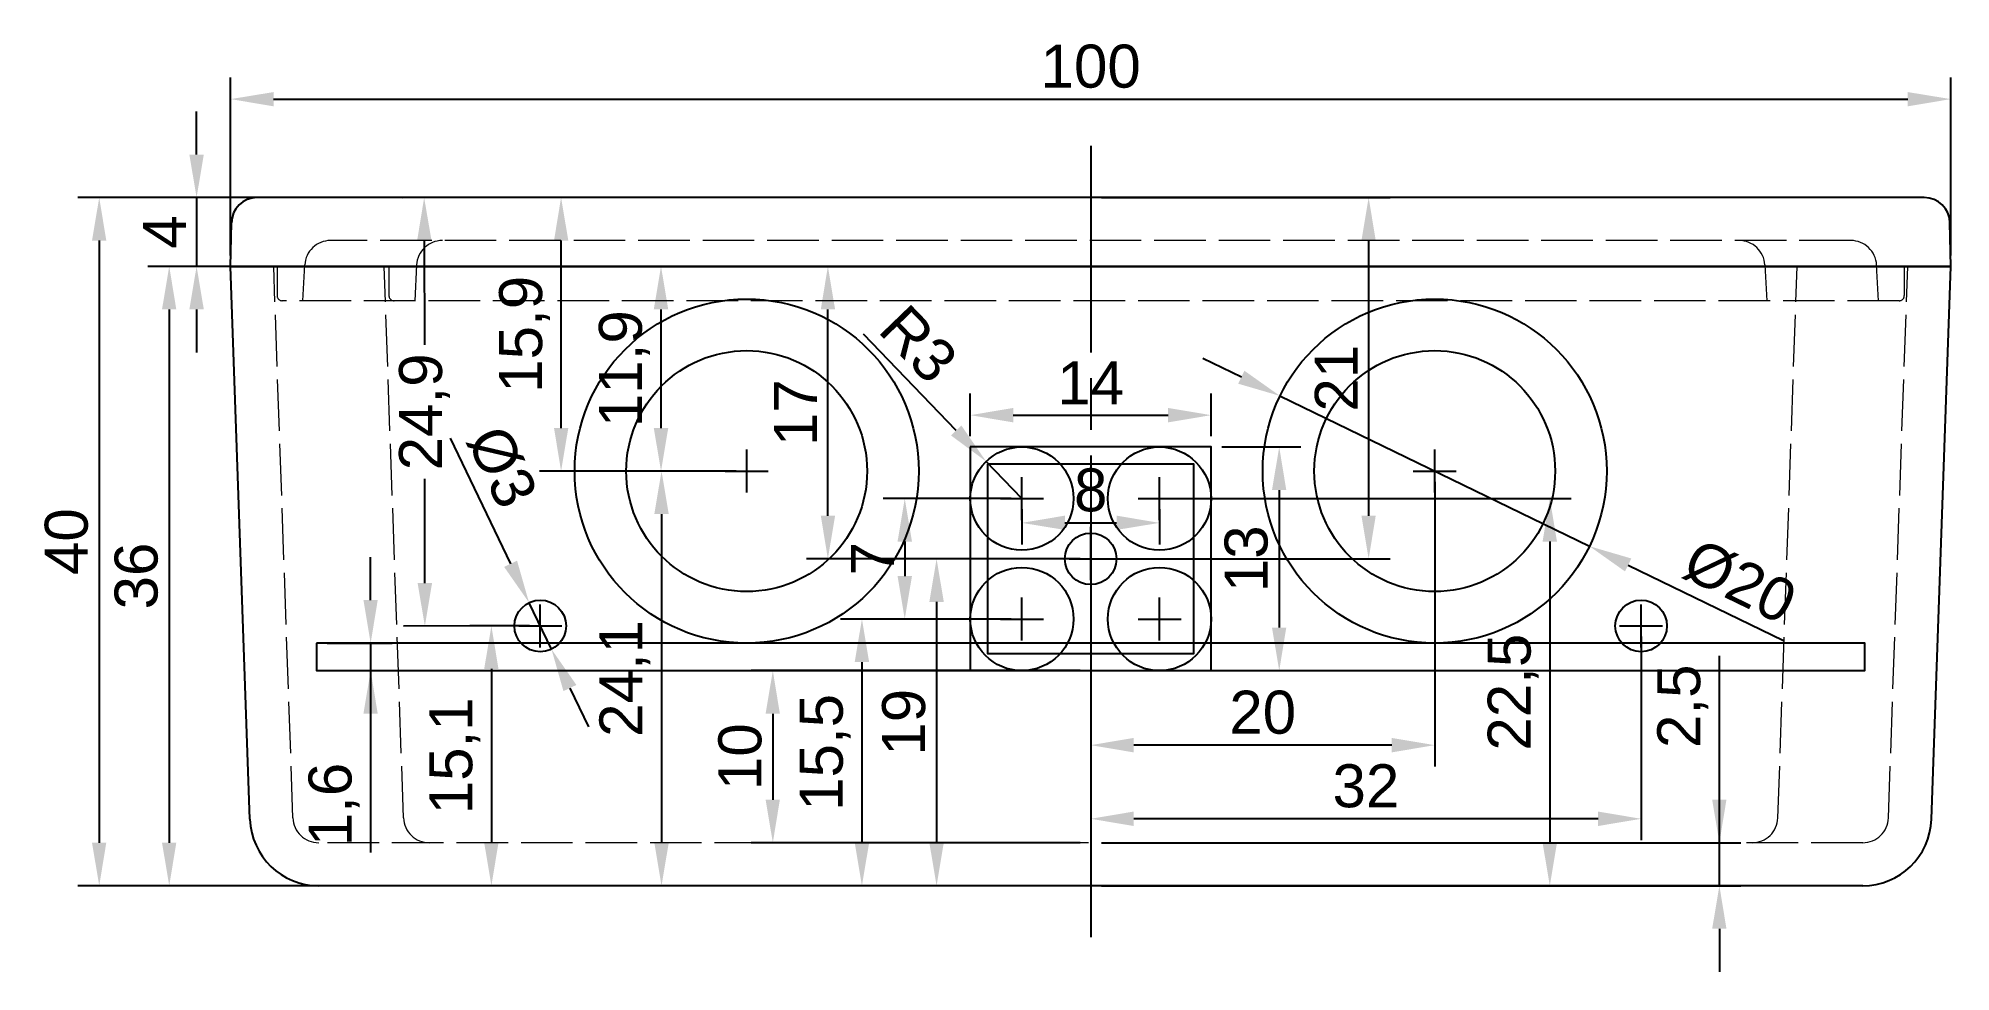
# Model space of a CAD drawing. Header units: millimetres. Extents: x -61 to 50, y -5 to 49.
import ezdxf

# ---------------------------------------------------------------- set-up
doc = ezdxf.new("R2010")
doc.units = ezdxf.units.MM
doc.linetypes.add('AM_ISO02W050x2', pattern=[3.75, 3, -0.75])
doc.linetypes.add('AM_ISO08W050', pattern=[18, 12, -1.5, 3, -1.5])
for name, color, linetype, lineweight in [('AM_7', 4, 'AM_ISO08W050', 25), ('ﾄｯﾌﾟｶﾊﾞｰ', 7, 'Continuous', 25), ('ﾄｯﾌﾟｶﾊﾞｰ0', 7, 'AM_ISO02W050x2', 13), ('ﾎﾞﾃﾞｨｰ', 2, 'Continuous', 25), ('ﾎﾞﾃﾞｨｰ0', 2, 'AM_ISO02W050x2', 13)]:
    doc.layers.add(name, color=color, linetype=linetype, lineweight=lineweight)
doc.styles.get("Standard").update_dxf_attribs({"font": 'arial.ttf'})
doc.dimstyles.new('ISO-25', dxfattribs={"dimtxt": 2.5, "dimasz": 2.5, "dimexe": 1.25, "dimexo": 0.625, "dimtad": 1, "dimtxsty": 'Standard', "dimcen": 2.5, "dimadec": 0, "dimazin": 0, "dimtfac": 1, "dimtmove": 0, "dimatfit": 3, "dimfxl": 1, "dimarcsym": 0})

# ---------------------------------------------------------------- blocks, each defined once
blk = doc.blocks.new('*D5')
at = {"color": 0, "lineweight": -2}
for p, q in [((-41.86, 16.6), (-41.86, 19.1)), ((-44.38, 14.1), (-40.61, 14.1)), ((-41.86, 14.1), (-41.86, 1.94)), ((-41.86, 14.1), (-41.86, 12.5)), ((-44.38, 12.5), (-40.61, 12.5))]:
    blk.add_line(p, q, dxfattribs=at)
at = {"color": 0}
for points in [[(-42.28, 16.6), (-41.45, 16.6), (-41.86, 14.1)], [(-41.45, 10), (-42.28, 10), (-41.86, 12.5)]]:
    blk.add_solid(points, dxfattribs=at)
at = {"layer": 'Defpoints', "color": 0}
for p in [(-45, 14.1), (-45, 12.5), (-41.86, 12.5)]:
    blk.add_point(p, dxfattribs=at)
at = {"color": 0, "insert": (-43.99, 4.72), "char_height": 2.5, "attachment_point": 5, "rotation": 90}
blk.add_mtext('1,6', dxfattribs=at)
blk = doc.blocks.new('*D6')
at = {"color": 0, "lineweight": -2}
for p, q in [((-20.62, 24.1), (-26.2, 24.1)), ((-24.95, 21.6), (-24.95, 2.5)), ((-20.62, 0), (-26.2, 0))]:
    blk.add_line(p, q, dxfattribs=at)
at = {"color": 0}
for points in [[(-24.53, 21.6), (-25.37, 21.6), (-24.95, 24.1)], [(-25.37, 2.5), (-24.53, 2.5), (-24.95, 0)]]:
    blk.add_solid(points, dxfattribs=at)
at = {"layer": 'Defpoints', "color": 0}
for p in [(-20, 24.1), (-24.95, 0), (-20, 0)]:
    blk.add_point(p, dxfattribs=at)
at = {"color": 0, "insert": (-27.08, 12.05), "char_height": 2.5, "attachment_point": 5, "rotation": 90}
blk.add_mtext('24,1', dxfattribs=at)
blk = doc.blocks.new('*D7')
at = {"color": 0, "lineweight": -2}
for p, q in [((-32.62, 15.1), (-36.09, 15.1)), ((-34.84, 12.6), (-34.84, 2.5)), ((-32.62, 0), (-36.09, 0))]:
    blk.add_line(p, q, dxfattribs=at)
at = {"color": 0}
for points in [[(-34.43, 12.6), (-35.26, 12.6), (-34.84, 15.1)], [(-35.26, 2.5), (-34.43, 2.5), (-34.84, 0)]]:
    blk.add_solid(points, dxfattribs=at)
at = {"layer": 'Defpoints', "color": 0}
for p in [(-32, 15.1), (-34.84, 0), (-32, 0)]:
    blk.add_point(p, dxfattribs=at)
at = {"color": 0, "insert": (-36.97, 7.55), "char_height": 2.5, "attachment_point": 5, "rotation": 90}
blk.add_mtext('15,1', dxfattribs=at)
blk = doc.blocks.new('*D13')
at = {"color": 0, "lineweight": -2}
for p, q in [((-33.72, 18.71), (-37.22, 26.02)), ((-31.35, 13.75), (-32.65, 16.45)), ((-30.28, 11.49), (-29.2, 9.24))]:
    blk.add_line(p, q, dxfattribs=at)
at = {"color": 0}
for points in [[(-34.1, 18.53), (-33.35, 18.89), (-32.65, 16.45)], [(-29.9, 11.67), (-30.65, 11.31), (-31.35, 13.75)]]:
    blk.add_solid(points, dxfattribs=at)
at = {"layer": 'Defpoints', "color": 0}
for p in [(-32.65, 16.45), (-31.35, 13.75)]:
    blk.add_point(p, dxfattribs=at)
at = {"color": 0, "insert": (-34.23, 24.34), "char_height": 2.5, "attachment_point": 5, "rotation": 295.5415}
blk.add_mtext('%%c3', dxfattribs=at)
blk = doc.blocks.new('*D16')
at = {"color": 0, "lineweight": -2}
for p, q in [((0, 23.48), (0, 6.92)), ((20, 23.48), (20, 6.92)), ((17.5, 8.17), (2.5, 8.17))]:
    blk.add_line(p, q, dxfattribs=at)
at = {"color": 0}
for points in [[(2.5, 8.59), (2.5, 7.75), (0, 8.17)], [(17.5, 7.75), (17.5, 8.59), (20, 8.17)]]:
    blk.add_solid(points, dxfattribs=at)
at = {"layer": 'Defpoints', "color": 0}
for p in [(0, 24.1), (20, 24.1), (0, 8.17)]:
    blk.add_point(p, dxfattribs=at)
at = {"color": 0, "insert": (10, 10.07), "char_height": 2.5, "attachment_point": 5}
blk.add_mtext('20', dxfattribs=at)
blk = doc.blocks.new('*D18')
at = {"color": 0, "lineweight": -2}
for p, q in [((-0.62, 12.5), (-19.73, 12.5)), ((-18.48, 10), (-18.48, 5)), ((-0.62, 2.5), (-19.73, 2.5))]:
    blk.add_line(p, q, dxfattribs=at)
at = {"color": 0}
for points in [[(-18.07, 10), (-18.9, 10), (-18.48, 12.5)], [(-18.9, 5), (-18.07, 5), (-18.48, 2.5)]]:
    blk.add_solid(points, dxfattribs=at)
at = {"layer": 'Defpoints', "color": 0}
for p in [(0, 12.5), (-18.48, 2.5), (0, 2.5)]:
    blk.add_point(p, dxfattribs=at)
at = {"color": 0, "insert": (-20.38, 7.5), "char_height": 2.5, "attachment_point": 5, "rotation": 90}
blk.add_mtext('10', dxfattribs=at)
blk = doc.blocks.new('*D19')
at = {"color": 0, "lineweight": -2}
for p, q in [((36.55, 0), (36.55, 13.36)), ((0.62, 2.5), (37.8, 2.5)), ((36.55, 0), (36.55, 2.5)), ((0.62, 0), (37.8, 0)), ((36.55, -2.5), (36.55, -5))]:
    blk.add_line(p, q, dxfattribs=at)
at = {"color": 0}
for points in [[(36.13, 5), (36.96, 5), (36.55, 2.5)], [(36.96, -2.5), (36.13, -2.5), (36.55, 0)]]:
    blk.add_solid(points, dxfattribs=at)
at = {"layer": 'Defpoints', "color": 0}
for p in [(0, 2.5), (36.55, 2.5), (0, 0)]:
    blk.add_point(p, dxfattribs=at)
at = {"color": 0, "insert": (34.42, 10.43), "char_height": 2.5, "attachment_point": 5, "rotation": 90}
blk.add_mtext('2,5', dxfattribs=at)
blk = doc.blocks.new('*D20')
at = {"color": 0, "lineweight": -2}
for p, q in [((0, 14.48), (0, 2.64)), ((32, 14.48), (32, 2.64)), ((29.5, 3.89), (2.5, 3.89))]:
    blk.add_line(p, q, dxfattribs=at)
at = {"color": 0}
for points in [[(2.5, 4.31), (2.5, 3.47), (0, 3.89)], [(29.5, 3.47), (29.5, 4.31), (32, 3.89)]]:
    blk.add_solid(points, dxfattribs=at)
at = {"layer": 'Defpoints', "color": 0}
for p in [(0, 15.1), (32, 15.1), (0, 3.89)]:
    blk.add_point(p, dxfattribs=at)
at = {"color": 0, "insert": (16, 5.79), "char_height": 2.5, "attachment_point": 5}
blk.add_mtext('32', dxfattribs=at)
blk = doc.blocks.new('*D21')
at = {"color": 0, "lineweight": -2}
for p, q in [((-0.62, 19), (-10.21, 19)), ((-8.96, 16.5), (-8.96, 2.5)), ((-0.62, 0), (-10.21, 0))]:
    blk.add_line(p, q, dxfattribs=at)
at = {"color": 0}
for points in [[(-8.54, 16.5), (-9.38, 16.5), (-8.96, 19)], [(-9.38, 2.5), (-8.54, 2.5), (-8.96, 0)]]:
    blk.add_solid(points, dxfattribs=at)
at = {"layer": 'Defpoints', "color": 0}
for p in [(0, 19), (-8.96, 0), (0, 0)]:
    blk.add_point(p, dxfattribs=at)
at = {"color": 0, "insert": (-10.86, 9.5), "char_height": 2.5, "attachment_point": 5, "rotation": 90}
blk.add_mtext('19', dxfattribs=at)
blk = doc.blocks.new('*D22')
at = {"color": 0, "lineweight": -2}
for p, q in [((8.76, 29.56), (6.51, 30.65)), ((11, 28.47), (29, 19.73)), ((31.24, 18.64), (40.27, 14.26))]:
    blk.add_line(p, q, dxfattribs=at)
at = {"color": 0}
for points in [[(8.57, 29.18), (8.94, 29.93), (11, 28.47)], [(31.43, 19.02), (31.06, 18.27), (29, 19.73)]]:
    blk.add_solid(points, dxfattribs=at)
at = {"layer": 'Defpoints', "color": 0}
for p in [(11, 28.47), (29, 19.73)]:
    blk.add_point(p, dxfattribs=at)
at = {"color": 0, "insert": (37.74, 17.67), "char_height": 2.5, "attachment_point": 5, "rotation": 334.1034}
blk.add_mtext('%%c20', dxfattribs=at)
blk = doc.blocks.new('*D23')
at = {"color": 0, "lineweight": -2}
for p, q in [((-7, 26.13), (-7, 28.6)), ((7, 26.13), (7, 28.6)), ((-4.5, 27.35), (4.5, 27.35))]:
    blk.add_line(p, q, dxfattribs=at)
at = {"color": 0}
for points in [[(-4.5, 27.77), (-4.5, 26.93), (-7, 27.35)], [(4.5, 26.93), (4.5, 27.77), (7, 27.35)]]:
    blk.add_solid(points, dxfattribs=at)
at = {"layer": 'Defpoints', "color": 0}
for p in [(7, 27.35), (-7, 25.5), (7, 25.5)]:
    blk.add_point(p, dxfattribs=at)
at = {"color": 0, "insert": (0, 29.23), "char_height": 2.5, "attachment_point": 5}
blk.add_mtext('14', dxfattribs=at)
blk = doc.blocks.new('*D24')
at = {"color": 0, "lineweight": -2}
for p, q in [((7.62, 25.5), (12.21, 25.5)), ((10.96, 23), (10.96, 15)), ((7.62, 12.5), (12.21, 12.5))]:
    blk.add_line(p, q, dxfattribs=at)
at = {"color": 0}
for points in [[(11.37, 23), (10.54, 23), (10.96, 25.5)], [(10.54, 15), (11.37, 15), (10.96, 12.5)]]:
    blk.add_solid(points, dxfattribs=at)
at = {"layer": 'Defpoints', "color": 0}
for p in [(7, 25.5), (7, 12.5), (10.96, 12.5)]:
    blk.add_point(p, dxfattribs=at)
at = {"color": 0, "insert": (9.05, 19), "char_height": 2.5, "attachment_point": 5, "rotation": 90}
blk.add_mtext('13', dxfattribs=at)
blk = doc.blocks.new('*D25')
at = {"color": 0, "lineweight": -2}
for p, q in [((-4, 21.88), (-4, 19.84)), ((4, 21.88), (4, 19.84)), ((-1.5, 21.09), (1.5, 21.09))]:
    blk.add_line(p, q, dxfattribs=at)
at = {"color": 0}
for points in [[(-1.5, 21.51), (-1.5, 20.68), (-4, 21.09)], [(1.5, 20.68), (1.5, 21.51), (4, 21.09)]]:
    blk.add_solid(points, dxfattribs=at)
at = {"layer": 'Defpoints', "color": 0}
for p in [(-4, 22.5), (4, 22.5), (4, 21.09)]:
    blk.add_point(p, dxfattribs=at)
at = {"color": 0, "insert": (0, 22.99), "char_height": 2.5, "attachment_point": 5}
blk.add_mtext('8', dxfattribs=at)
blk = doc.blocks.new('*D26')
at = {"color": 0, "lineweight": -2}
for p, q in [((-4.63, 22.5), (-12.06, 22.5)), ((-10.81, 20), (-10.81, 18)), ((-4.63, 15.5), (-12.06, 15.5))]:
    blk.add_line(p, q, dxfattribs=at)
at = {"color": 0}
for points in [[(-10.39, 20), (-11.23, 20), (-10.81, 22.5)], [(-11.23, 18), (-10.39, 18), (-10.81, 15.5)]]:
    blk.add_solid(points, dxfattribs=at)
at = {"layer": 'Defpoints', "color": 0}
for p in [(-4, 22.5), (-10.81, 15.5), (-4, 15.5)]:
    blk.add_point(p, dxfattribs=at)
at = {"color": 0, "insert": (-12.68, 19), "char_height": 2.5, "attachment_point": 5, "rotation": 90}
blk.add_mtext('7', dxfattribs=at)
blk = doc.blocks.new('*D27')
at = {"color": 0, "lineweight": -2}
for p, q in [((-7.82, 26.46), (-13.21, 32.06)), ((-4, 22.5), (-6.08, 24.66))]:
    blk.add_line(p, q, dxfattribs=at)
at = {"color": 0}
blk.add_solid([(-8.12, 26.17), (-7.52, 26.75), (-6.08, 24.66)], dxfattribs=at)
at = {"layer": 'Defpoints', "color": 0}
for p in [(-6.08, 24.66), (-4, 22.5)]:
    blk.add_point(p, dxfattribs=at)
at = {"color": 0, "insert": (-10.01, 31.48), "char_height": 2.5, "attachment_point": 5, "rotation": 313.9491}
blk.add_mtext('R3', dxfattribs=at)
blk = doc.blocks.new('*D28')
at = {"color": 0, "lineweight": -2}
for p, q in [((-4.63, 15.5), (-14.55, 15.5)), ((-13.3, 13), (-13.3, 2.5)), ((-4.63, 0), (-14.55, 0))]:
    blk.add_line(p, q, dxfattribs=at)
at = {"color": 0}
for points in [[(-12.88, 13), (-13.72, 13), (-13.3, 15.5)], [(-13.72, 2.5), (-12.88, 2.5), (-13.3, 0)]]:
    blk.add_solid(points, dxfattribs=at)
at = {"layer": 'Defpoints', "color": 0}
for p in [(-4, 15.5), (-13.3, 0), (-4, 0)]:
    blk.add_point(p, dxfattribs=at)
at = {"color": 0, "insert": (-15.43, 7.75), "char_height": 2.5, "attachment_point": 5, "rotation": 90}
blk.add_mtext('15,5', dxfattribs=at)
blk = doc.blocks.new('*D29')
at = {"color": 0, "lineweight": -2}
for p, q in [((-20.62, 36), (-26.23, 36)), ((-24.98, 26.6), (-24.98, 33.5)), ((-20.62, 24.1), (-26.23, 24.1))]:
    blk.add_line(p, q, dxfattribs=at)
at = {"color": 0}
for points in [[(-24.56, 33.5), (-25.4, 33.5), (-24.98, 36)], [(-25.4, 26.6), (-24.56, 26.6), (-24.98, 24.1)]]:
    blk.add_solid(points, dxfattribs=at)
at = {"layer": 'Defpoints', "color": 0}
for p in [(-24.98, 36), (-20, 36), (-20, 24.1)]:
    blk.add_point(p, dxfattribs=at)
at = {"color": 0, "insert": (-27.11, 30.05), "char_height": 2.5, "attachment_point": 5, "rotation": 90}
blk.add_mtext('11,9', dxfattribs=at)
blk = doc.blocks.new('*D30')
at = {"color": 0, "lineweight": -2}
for p, q in [((-20.63, 40), (-32.04, 40)), ((-30.79, 26.6), (-30.79, 37.5)), ((-20.63, 24.1), (-32.04, 24.1))]:
    blk.add_line(p, q, dxfattribs=at)
at = {"color": 0}
for points in [[(-30.37, 37.5), (-31.2, 37.5), (-30.79, 40)], [(-31.2, 26.6), (-30.37, 26.6), (-30.79, 24.1)]]:
    blk.add_solid(points, dxfattribs=at)
at = {"layer": 'Defpoints', "color": 0}
for p in [(-30.79, 40), (-20, 40), (-20, 24.1)]:
    blk.add_point(p, dxfattribs=at)
at = {"color": 0, "insert": (-32.91, 32.05), "char_height": 2.5, "attachment_point": 5, "rotation": 90}
blk.add_mtext('15,9', dxfattribs=at)
blk = doc.blocks.new('*D31')
at = {"color": 0, "lineweight": -2}
for p, q in [((-0.63, 36), (-16.53, 36)), ((-15.28, 21.5), (-15.28, 33.5)), ((-0.63, 19), (-16.53, 19))]:
    blk.add_line(p, q, dxfattribs=at)
at = {"color": 0}
for points in [[(-14.86, 33.5), (-15.69, 33.5), (-15.28, 36)], [(-15.69, 21.5), (-14.86, 21.5), (-15.28, 19)]]:
    blk.add_solid(points, dxfattribs=at)
at = {"layer": 'Defpoints', "color": 0}
for p in [(-15.28, 36), (0, 36), (0, 19)]:
    blk.add_point(p, dxfattribs=at)
at = {"color": 0, "insert": (-17.16, 27.5), "char_height": 2.5, "attachment_point": 5, "rotation": 90}
blk.add_mtext('17', dxfattribs=at)
blk = doc.blocks.new('*D32')
at = {"color": 0, "lineweight": -2}
for p, q in [((-51.98, 42.5), (-51.98, 45)), ((-0.63, 40), (-53.23, 40)), ((-51.98, 40), (-51.98, 36)), ((-0.63, 36), (-53.23, 36)), ((-51.98, 33.5), (-51.98, 31))]:
    blk.add_line(p, q, dxfattribs=at)
at = {"color": 0}
for points in [[(-52.4, 42.5), (-51.56, 42.5), (-51.98, 40)], [(-51.56, 33.5), (-52.4, 33.5), (-51.98, 36)]]:
    blk.add_solid(points, dxfattribs=at)
at = {"layer": 'Defpoints', "color": 0}
for p in [(0, 40), (-51.98, 36), (0, 36)]:
    blk.add_point(p, dxfattribs=at)
at = {"color": 0, "insert": (-53.85, 38), "char_height": 2.5, "attachment_point": 5, "rotation": 90}
blk.add_mtext('4', dxfattribs=at)
blk = doc.blocks.new('*D33')
at = {"color": 0, "lineweight": -2}
for p, q in [((-0.62, 40), (-58.89, 40)), ((-57.64, 37.5), (-57.64, 2.5)), ((-0.62, 0), (-58.89, 0))]:
    blk.add_line(p, q, dxfattribs=at)
at = {"color": 0}
for points in [[(-57.23, 37.5), (-58.06, 37.5), (-57.64, 40)], [(-58.06, 2.5), (-57.23, 2.5), (-57.64, 0)]]:
    blk.add_solid(points, dxfattribs=at)
at = {"layer": 'Defpoints', "color": 0}
for p in [(0, 40), (-57.64, 0), (0, 0)]:
    blk.add_point(p, dxfattribs=at)
at = {"color": 0, "insert": (-59.54, 20), "char_height": 2.5, "attachment_point": 5, "rotation": 90}
blk.add_mtext('40', dxfattribs=at)
blk = doc.blocks.new('*D34')
at = {"color": 0, "lineweight": -2}
for p, q in [((-0.63, 36), (-54.82, 36)), ((-53.57, 33.5), (-53.57, 2.5)), ((-0.63, 0), (-54.82, 0))]:
    blk.add_line(p, q, dxfattribs=at)
at = {"color": 0}
for points in [[(-53.16, 33.5), (-53.99, 33.5), (-53.57, 36)], [(-53.99, 2.5), (-53.16, 2.5), (-53.57, 0)]]:
    blk.add_solid(points, dxfattribs=at)
at = {"layer": 'Defpoints', "color": 0}
for p in [(0, 36), (0, 0), (-53.57, 0)]:
    blk.add_point(p, dxfattribs=at)
at = {"color": 0, "insert": (-55.48, 18), "char_height": 2.5, "attachment_point": 5, "rotation": 90}
blk.add_mtext('36', dxfattribs=at)
blk = doc.blocks.new('*D35')
at = {"color": 0, "lineweight": -2}
for p, q in [((4.62, 22.5), (27.94, 22.5)), ((26.69, 20), (26.69, 2.5)), ((4.62, 0), (27.94, 0))]:
    blk.add_line(p, q, dxfattribs=at)
at = {"color": 0}
for points in [[(27.11, 20), (26.27, 20), (26.69, 22.5)], [(26.27, 2.5), (27.11, 2.5), (26.69, 0)]]:
    blk.add_solid(points, dxfattribs=at)
at = {"layer": 'Defpoints', "color": 0}
for p in [(4, 22.5), (4, 0), (26.69, 0)]:
    blk.add_point(p, dxfattribs=at)
at = {"color": 0, "insert": (24.56, 11.25), "char_height": 2.5, "attachment_point": 5, "rotation": 90}
blk.add_mtext('22,5', dxfattribs=at)
blk = doc.blocks.new('*D36')
at = {"color": 0, "lineweight": -2}
for p, q in [((-50, 36.63), (-50, 46.97)), ((50, 36.63), (50, 46.97)), ((-47.5, 45.72), (47.5, 45.72))]:
    blk.add_line(p, q, dxfattribs=at)
at = {"color": 0}
for points in [[(-47.5, 46.13), (-47.5, 45.3), (-50, 45.72)], [(47.5, 45.3), (47.5, 46.13), (50, 45.72)]]:
    blk.add_solid(points, dxfattribs=at)
at = {"layer": 'Defpoints', "color": 0}
for p in [(50, 45.72), (-50, 36), (50, 36)]:
    blk.add_point(p, dxfattribs=at)
at = {"color": 0, "insert": (0, 47.62), "char_height": 2.5, "attachment_point": 5}
blk.add_mtext('100', dxfattribs=at)
blk = doc.blocks.new('*D37')
at = {"color": 0, "lineweight": -2}
for p, q in [((-32.66, 40), (-40, 39.99)), ((-38.74, 37.49), (-38.73, 31.43)), ((-38.71, 17.59), (-38.72, 23.65)), ((-32.62, 15.1), (-39.96, 15.09))]:
    blk.add_line(p, q, dxfattribs=at)
at = {"color": 0}
for points in [[(-38.32, 37.49), (-39.16, 37.49), (-38.75, 39.99)], [(-39.13, 17.59), (-38.29, 17.59), (-38.71, 15.09)]]:
    blk.add_solid(points, dxfattribs=at)
at = {"layer": 'Defpoints', "color": 0}
for p in [(-38.75, 39.99), (-32.04, 40), (-32, 15.1)]:
    blk.add_point(p, dxfattribs=at)
at = {"color": 0, "insert": (-38.73, 27.54), "char_height": 2.5, "attachment_point": 5, "rotation": 90}
blk.add_mtext('24,9', dxfattribs=at)
blk = doc.blocks.new('*D38')
at = {"color": 0, "lineweight": -2}
for p, q in [((0.62, 40), (17.41, 40)), ((16.16, 21.5), (16.16, 37.5)), ((0.62, 19), (17.41, 19))]:
    blk.add_line(p, q, dxfattribs=at)
at = {"color": 0}
for points in [[(16.57, 37.5), (15.74, 37.5), (16.16, 40)], [(15.74, 21.5), (16.57, 21.5), (16.16, 19)]]:
    blk.add_solid(points, dxfattribs=at)
at = {"layer": 'Defpoints', "color": 0}
for p in [(0, 40), (16.16, 40), (0, 19)]:
    blk.add_point(p, dxfattribs=at)
at = {"color": 0, "insert": (14.28, 29.5), "char_height": 2.5, "attachment_point": 5, "rotation": 90}
blk.add_mtext('21', dxfattribs=at)

msp = doc.modelspace()

# ---------------------------------------------------------------- linework, layer by layer
for p, q in [((-20, 22.85), (-20, 25.35)), ((20, 22.85), (20, 25.35)), ((-21.25, 24.1), (-18.75, 24.1)), ((-4, 21.25), (-4, 23.75)), ((4, 21.25), (4, 23.75)), ((18.75, 24.1), (21.25, 24.1)), ((-5.25, 22.5), (-2.75, 22.5)), ((2.75, 22.5), (5.25, 22.5)), ((0, 18.35), (0, 20.85)), ((0, 17.75), (0, 20.25)), ((-1.25, 19), (1.25, 19)), ((-4, 14.25), (-4, 16.75)), ((4, 14.25), (4, 16.75)), ((-32, 13.85), (-32, 16.35)), ((32, 13.85), (32, 16.35)), ((-33.25, 15.1), (-30.75, 15.1)), ((-5.25, 15.5), (-2.75, 15.5)), ((2.75, 15.5), (5.25, 15.5)), ((30.75, 15.1), (33.25, 15.1))]:
    msp.add_line(p, q)
for points in [[(-7, 25.5), (-7, 12.5), (7, 12.5), (7, 25.5)], [(-6, 24.5), (-6, 13.5), (6, 13.5), (6, 24.5)], [(-45, 14.1), (-45, 12.5), (45, 12.5), (45, 14.1)]]:
    msp.add_lwpolyline(points, close=True)
for centre, radius in [((-20, 24.1), 10), ((20, 24.1), 10), ((-20, 24.1), 7), ((20, 24.1), 7), ((-4, 22.5), 3), ((4, 22.5), 3), ((0, 19), 1.5), ((-4, 15.5), 3), ((4, 15.5), 3), ((-32, 15.1), 1.5), ((32, 15.1), 1.5)]:
    msp.add_circle(centre, radius)
at = {"layer": 'AM_7'}
msp.add_line((0, 43), (0, -3), dxfattribs=at)
at = {"layer": 'ﾄｯﾌﾟｶﾊﾞｰ'}
for p, q in [((48.456, 40), (-48.456, 40)), ((-50, 36), (-49.956, 38.526)), ((50, 36), (49.956, 38.526)), ((50, 36), (-50, 36))]:
    msp.add_line(p, q, dxfattribs=at)
for centre, start, end in [((-48.456, 38.5), 90, 179), ((48.456, 38.5), 1, 90)]:
    msp.add_arc(centre, 1.5, start, end, dxfattribs=at)
at = {"layer": 'ﾄｯﾌﾟｶﾊﾞｰ0'}
for p, q in [((44.193, 37.5), (-44.193, 37.5)), ((-47.3, 36), (-47.3, 34.3)), ((-45.8, 34), (-45.691, 36.079)), ((-40.8, 36), (-40.8, 34.3)), ((-39.191, 36.079), (-39.3, 34)), ((39.191, 36.079), (39.3, 34)), ((45.8, 34), (45.691, 36.079)), ((47.3, 36), (47.3, 34.3)), ((47, 34), (-47, 34))]:
    msp.add_line(p, q, dxfattribs=at)
for centre, radius, start, end in [((-44.193, 36), 1.5, 90, 177), ((-37.693, 36), 1.5, 90, 177), ((37.693, 36), 1.5, 3, 90), ((44.193, 36), 1.5, 3, 90), ((-47, 34.3), 0.3, 180, 270), ((-40.5, 34.3), 0.3, 180, 270), ((47, 34.3), 0.3, 270, 0)]:
    msp.add_arc(centre, radius, start, end, dxfattribs=at)
at = {"layer": 'ﾎﾞﾃﾞｨｰ'}
for p, q in [((-50, 36), (-50, 36)), ((-50, 36), (50, 36)), ((-48.878, 3.86), (-50, 36)), ((48.878, 3.86), (50, 36)), ((50, 36), (50, 36)), ((44.88, 0), (-44.88, 0))]:
    msp.add_line(p, q, dxfattribs=at)
for centre, start, end in [((-44.88, 4), 182, 270), ((44.88, 4), 270, 358)]:
    msp.add_arc(centre, 4, start, end, dxfattribs=at)
at = {"layer": 'ﾎﾞﾃﾞｨｰ0'}
for p, q in [((-46.379, 3.948), (-47.498, 36)), ((-39.951, 3.948), (-41.07, 36)), ((39.951, 3.948), (41.07, 36)), ((46.379, 3.948), (47.498, 36)), ((44.88, 2.5), (-44.88, 2.5))]:
    msp.add_line(p, q, dxfattribs=at)
for centre, start, end in [((-44.88, 4), 182, 270), ((-38.451, 4), 182, 270), ((38.451, 4), 270, 358), ((44.88, 4), 270, 358)]:
    msp.add_arc(centre, 1.5, start, end, dxfattribs=at)

# ---------------------------------------------------------------- dimensions: what is measured, and where the dimension line sits
for p1, p2, distance, picture, middle in [((-50, 36), (50, 36), 9.715, '*D36', (0, 47.617)), ((0, 40), (0, 36), -51.979, '*D32', (-53.854, 38)), ((0, 40), (0, 0), -57.644, '*D33', (-59.545, 20)), ((-20, 24.1), (-20, 40), 10.788, '*D30', (-32.914, 32.05)), ((0, 19), (0, 40), -16.158, '*D38', (14.278, 29.5)), ((0, 36), (0, 0), -53.575, '*D34', (-55.476, 18)), ((-20, 24.1), (-20, 36), 4.98, '*D29', (-27.106, 30.05)), ((0, 19), (0, 36), 15.278, '*D31', (-17.158, 27.5)), ((-7, 25.5), (7, 25.5), 1.849, '*D23', (0, 29.229)), ((-4, 22.5), (4, 22.5), -1.406, '*D25', (0, 22.995)), ((7, 25.5), (7, 12.5), 3.956, '*D24', (9.054, 19)), ((-20, 24.1), (-20, 0), -4.95, '*D6', (-27.077, 12.05)), ((20, 24.1), (0, 24.1), 15.931, '*D16', (10, 10.07)), ((-4, 22.5), (-4, 15.5), -6.81, '*D26', (-12.685, 19)), ((4, 22.5), (4, 0), 22.689, '*D35', (24.563, 11.25)), ((-45, 14.1), (-45, 12.5), 3.135, '*D5', (-43.991, 4.719)), ((0, 19), (0, 0), -8.959, '*D21', (-10.86, 9.5)), ((-32, 15.1), (-32, 0), -2.844, '*D7', (-36.97, 7.55)), ((-4, 15.5), (-4, 0), -9.299, '*D28', (-15.425, 7.75)), ((32, 15.1), (0, 15.1), 11.209, '*D20', (16, 5.792)), ((0, 0), (0, 2.5), -36.548, '*D19', (34.421, 10.429)), ((0, 12.5), (0, 2.5), -18.483, '*D18', (-20.385, 7.5))]:
    dim = msp.add_aligned_dim(p1=p1, p2=p2, distance=distance, dimstyle='ISO-25', override={"dimlfac": 1})
    dim.commit()
    dim.dimension.update_dxf_attribs({"geometry": picture, "text_midpoint": middle})
dim = msp.add_aligned_dim(p1=(-32, 15.1), p2=(-32.038, 40), distance=6.707, dimstyle='ISO-25', override={"dimlfac": 1})
dim.commit()
dim.dimension.update_dxf_attribs({"geometry": '*D37', "text_midpoint": (-38.726, 27.54), "text_rotation": 90})
dim = msp.add_radius_dim(center=(-4, 22.5), mpoint=(-6.082, 24.66), dimstyle='ISO-25')
dim.commit()
dim.dimension.update_dxf_attribs({"geometry": '*D27', "text_midpoint": (-11.383, 30.159), "dimtype": 164})
for p1, p2, picture, middle in [((11.004, 28.467), (28.996, 19.733), '*D22', (36.884, 15.903)), ((-31.353, 13.747), (-32.647, 16.453), '*D13', (-36.011, 23.495))]:
    dim = msp.add_diameter_dim_2p(p1=p1, p2=p2, dimstyle='ISO-25')
    dim.commit()
    dim.dimension.update_dxf_attribs({"geometry": picture, "text_midpoint": middle, "dimtype": 163})

doc.saveas('drawing.dxf')
